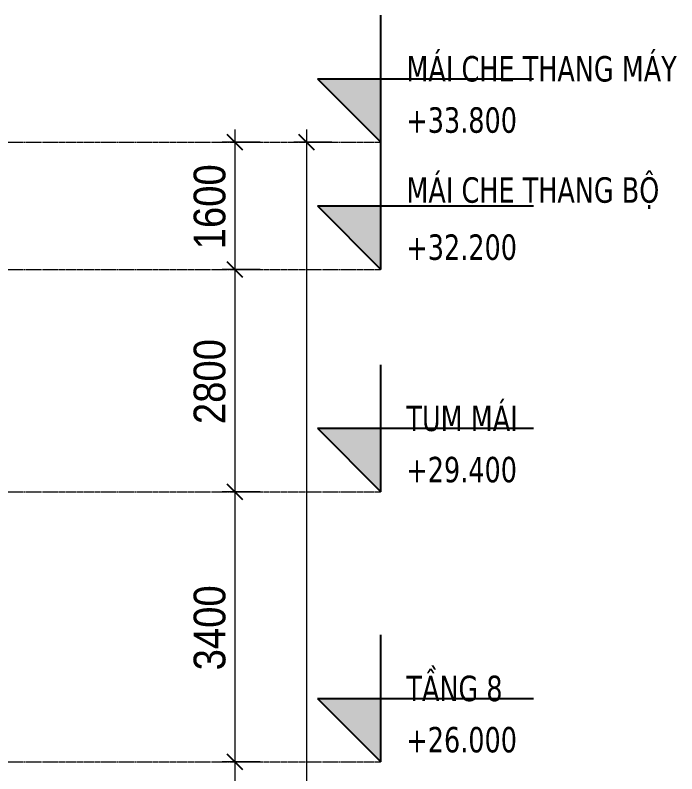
# Model space of a CAD drawing. Header units: millimetres. Extents: x 25061 to 259291, y -8723 to 35400.
# Drawn here: x 129549 to 137877, y 25850 to 35400 of the extents above; entities that cross this region are included whole.
import ezdxf

# ---------------------------------------------------------------- set-up
doc = ezdxf.new("R2010")
doc.units = ezdxf.units.MM
doc.linetypes.add('Centre', pattern=[31.75, 6.35, -4.7625, 15.875, -4.7625])
for name, color, linetype, lineweight in [('A-ANNO-DIMS', 211, 'Continuous', 9), ('A-ANNO-DIMS-160', 211, 'Continuous', 9), ('A-FLOR-LEVL', 51, 'Continuous', 9), ('A-FLOR-LEVL-1', 51, 'Continuous', 25), ('A-FLOR-LEVL-2', 51, 'Centre', 9)]:
    doc.layers.add(name, color=color, linetype=linetype, lineweight=lineweight)
doc.styles.add('Tahoma_B', font='tahomabd.ttf', dxfattribs={"width": 0.85, "height": 320})
doc.styles.add('UTM Avo', font='', dxfattribs={"width": 0.9, "height": 400})
doc.styles.get('UTM Avo').set_extended_font_data('UTM Avo')
doc.dimstyles.new('1_Dim_chi_tiet_2_5', dxfattribs={"dimscale": 304.8, "dimtxt": 399.720379, "dimasz": 0.629921, "dimexe": 0.524934, "dimexo": 0.0625, "dimgap": 0.052493, "dimtad": 1, "dimdec": 0, "dimrnd": 5, "dimzin": 0, "dimdsep": 46, "dimtxsty": 'UTM Avo', "dimblk1": 'OBLIQUE', "dimblk2": 'OBLIQUE', "dimsah": 1, "dimcen": 0.09, "dimdle": 0.524934, "dimazin": 0, "dimtfac": 1, "dimtdec": 4, "dimtix": 1, "dimtmove": 0, "dimatfit": 3, "dimfxl": 1.049869, "dimfxlon": 1, "dimtvp": 1, "dimtolj": 1, "dimtzin": 0, "dimarcsym": 2})

# ---------------------------------------------------------------- blocks, each defined once
blk = doc.blocks.new('Level - CAO ĐỘ LEVEL-350587-TKCS_MẶT CẮT 1')
at = {"layer": 'A-FLOR-LEVL'}
blk.add_hatch(color=256, dxfattribs=at).paths.add_polyline_path([(134152.564287, 3000), (134152.564287, 2200), (133352.564287, 3000)])
at = {"layer": 'A-FLOR-LEVL-1'}
for p, q in [((134152.564287, 2200), (134152.564287, 3800)), ((133352.564287, 3000), (134152.564287, 2200)), ((133352.564287, 3000), (136072.564287, 3000))]:
    blk.add_line(p, q, dxfattribs=at)
blk = doc.blocks.new('DIMBLOCK1-TKCS_MẶT CẮT 1')
at = {"layer": 'A-ANNO-DIMS-160'}
for p, q in [((132314.9, 33960), (132314.9, 32200)), ((132634.9, 33800), (132154.9, 33800)), ((132314.9, 33800), (132634.9, 33800)), ((132634.9, 32200), (132154.9, 32200)), ((132314.9, 32200), (132634.9, 32200))]:
    blk.add_line(p, q, dxfattribs=at)
at = {"layer": 'A-ANNO-DIMS-160', "lineweight": 25}
for p, q in [((132314.9, 33800), (132218.9, 33896)), ((132314.9, 33800), (132410.9, 33704)), ((132314.9, 32200), (132218.9, 32296)), ((132314.9, 32200), (132410.9, 32104))]:
    blk.add_line(p, q, dxfattribs=at)
at = {"layer": 'A-ANNO-DIMS-160', "color": 0, "insert": (131795.3, 32452.2), "char_height": 400, "width": 1314.636, "attachment_point": 1, "rotation": 90, "line_spacing_factor": 1.110334, "style": 'UTM Avo'}
blk.add_mtext('1600', dxfattribs=at)
blk = doc.blocks.new('_Oblique')
at = {"color": 0, "linetype": 'ByBlock', "lineweight": -2}
blk.add_line((-0.5, -0.5), (0.5, 0.5), dxfattribs=at)
blk = doc.blocks.new('DIMBLOCK2-TKCS_MẶT CẮT 1')
at = {"layer": 'A-ANNO-DIMS-160', "lineweight": 25}
for p, q in [((132314.9, 32200), (132218.9, 32296)), ((132314.9, 32200), (132410.9, 32104)), ((132314.9, 29400), (132218.9, 29496)), ((132314.9, 29400), (132410.9, 29304))]:
    blk.add_line(p, q, dxfattribs=at)
at = {"layer": 'A-ANNO-DIMS-160'}
for p, q in [((132634.9, 32200), (132154.9, 32200)), ((132314.9, 32200), (132314.9, 29400)), ((132314.9, 32200), (132634.9, 32200)), ((132634.9, 29400), (132154.9, 29400)), ((132314.9, 29400), (132634.9, 29400))]:
    blk.add_line(p, q, dxfattribs=at)
at = {"layer": 'A-ANNO-DIMS-160', "color": 0, "insert": (131795.3, 30252.2), "char_height": 400, "width": 1314.636, "attachment_point": 1, "rotation": 90, "line_spacing_factor": 1.110334, "style": 'UTM Avo'}
blk.add_mtext('2800', dxfattribs=at)
blk = doc.blocks.new('DIMBLOCK3-TKCS_MẶT CẮT 1')
at = {"layer": 'A-ANNO-DIMS-160', "lineweight": 25}
for p, q in [((132314.9, 29400), (132218.9, 29496)), ((132314.9, 29400), (132410.9, 29304)), ((132314.9, 26000), (132218.9, 26096)), ((132314.9, 26000), (132410.9, 25904))]:
    blk.add_line(p, q, dxfattribs=at)
at = {"layer": 'A-ANNO-DIMS-160'}
for p, q in [((132634.9, 29400), (132154.9, 29400)), ((132314.9, 29400), (132314.9, 26000)), ((132314.9, 29400), (132634.9, 29400)), ((132634.9, 26000), (132154.9, 26000)), ((132314.9, 26000), (132634.9, 26000))]:
    blk.add_line(p, q, dxfattribs=at)
at = {"layer": 'A-ANNO-DIMS-160', "color": 0, "insert": (131795.3, 27152.2), "char_height": 400, "width": 1314.636, "attachment_point": 1, "rotation": 90, "line_spacing_factor": 1.110334, "style": 'UTM Avo'}
blk.add_mtext('3400', dxfattribs=at)
blk = doc.blocks.new('DIMBLOCK4-TKCS_MẶT CẮT 1')
at = {"layer": 'A-ANNO-DIMS-160', "lineweight": 25}
for p, q in [((132314.9, 26000), (132218.9, 26096)), ((132314.9, 26000), (132410.9, 25904)), ((132314.9, 22600), (132218.9, 22696)), ((132314.9, 22600), (132410.9, 22504))]:
    blk.add_line(p, q, dxfattribs=at)
at = {"layer": 'A-ANNO-DIMS-160'}
for p, q in [((132634.9, 26000), (132154.9, 26000)), ((132314.9, 26000), (132314.9, 22600)), ((132314.9, 26000), (132634.9, 26000)), ((132634.9, 22600), (132154.9, 22600)), ((132314.9, 22600), (132634.9, 22600))]:
    blk.add_line(p, q, dxfattribs=at)
at = {"layer": 'A-ANNO-DIMS-160', "color": 0, "insert": (131795.3, 23752.2), "char_height": 400, "width": 1314.636, "attachment_point": 1, "rotation": 90, "line_spacing_factor": 1.110334, "style": 'UTM Avo'}
blk.add_mtext('3400', dxfattribs=at)
blk = doc.blocks.new('DIMBLOCK12-TKCS_MẶT CẮT 1')
at = {"layer": 'A-ANNO-DIMS-160'}
for p, q in [((133214.9, 33960), (133214.9, 240)), ((133534.9, 33800), (133054.9, 33800)), ((133214.9, 33800), (133534.9, 33800)), ((133534.9, 400), (133054.9, 400)), ((133214.9, 400), (133534.9, 400))]:
    blk.add_line(p, q, dxfattribs=at)
at = {"layer": 'A-ANNO-DIMS-160', "lineweight": 25}
for p, q in [((133214.9, 33800), (133118.9, 33896)), ((133214.9, 33800), (133310.9, 33704)), ((133214.9, 400), (133118.9, 496)), ((133214.9, 400), (133310.9, 304))]:
    blk.add_line(p, q, dxfattribs=at)
at = {"layer": 'A-ANNO-DIMS-160', "color": 0, "insert": (132695.3, 16415.3), "char_height": 400, "width": 1643.295, "attachment_point": 1, "rotation": 90, "line_spacing_factor": 1.110334, "style": 'UTM Avo'}
blk.add_mtext('33400', dxfattribs=at)

msp = doc.modelspace()

# ---------------------------------------------------------------- linework, layer by layer
at = {"layer": 'A-FLOR-LEVL-2'}
for p, q in [((25061.1, 33800), (134152.6, 33800)), ((25061.1, 32200), (134152.6, 32200)), ((25061.1, 29400), (134152.6, 29400)), ((25061.1, 26000), (134152.6, 26000))]:
    msp.add_line(p, q, dxfattribs=at)

# ---------------------------------------------------------------- block references
at = {"layer": 'A-FLOR-LEVL-1'}
for p in [(0, 31600), (0, 30000), (0, 27200), (0, 23800)]:
    msp.add_blockref('Level - CAO ĐỘ LEVEL-350587-TKCS_MẶT CẮT 1', p, dxfattribs=at)

# ---------------------------------------------------------------- texts
at = {"layer": 'A-FLOR-LEVL', "char_height": 320, "line_spacing_factor": 0.996129, "style": 'Tahoma_B'}
for s, insert, width, attachment_point in [('\\pt1632,3264,4896,6528,8160,9792,11424,13056,14688,16320,17952,19584,21216,22848,24480,26112,27744,29376,31008,32640,34272,35904,37536,39168,40800,42432,44064,45696,47328,48960,50592,52224;MÁI CHE THANG MÁY', (134473.4, 34558.9), 4183.36, 7), ('\\pt680,1360,2040,2720,3400,4080,4760,5440,6120,6800,7480,8160,8840,9520,10200,10880,11560,12240,12920,13600,14280,14960,15640,16320,17000,17680,18360,19040,19720,20400,21080,21760;+33.800', (134473.4, 34240.1), 1655.12, 1), ('\\pt1632,3264,4896,6528,8160,9792,11424,13056,14688,16320,17952,19584,21216,22848,24480,26112,27744,29376,31008,32640,34272,35904,37536,39168,40800,42432,44064,45696,47328,48960,50592,52224;MÁI CHE THANG BỘ', (134473.4, 32958.9), 3886.88, 7), ('\\pt680,1360,2040,2720,3400,4080,4760,5440,6120,6800,7480,8160,8840,9520,10200,10880,11560,12240,12920,13600,14280,14960,15640,16320,17000,17680,18360,19040,19720,20400,21080,21760;+32.200', (134473.4, 32640.1), 1655.12, 1), ('\\pt1632,3264,4896,6528,8160,9792,11424,13056,14688,16320,17952,19584,21216,22848,24480,26112,27744,29376,31008,32640,34272,35904,37536,39168,40800,42432,44064,45696,47328,48960,50592,52224;TUM MÁI', (134473.4, 30158.9), 1781.6, 7), ('\\pt680,1360,2040,2720,3400,4080,4760,5440,6120,6800,7480,8160,8840,9520,10200,10880,11560,12240,12920,13600,14280,14960,15640,16320,17000,17680,18360,19040,19720,20400,21080,21760;+29.400', (134473.4, 29840.1), 1655.12, 1), ('\\pt1632,3264,4896,6528,8160,9792,11424,13056,14688,16320,17952,19584,21216,22848,24480,26112,27744,29376,31008,32640,34272,35904,37536,39168,40800,42432,44064,45696,47328,48960,50592,52224;TẦNG 8', (134473.4, 26758.9), 1448.4, 7), ('\\pt680,1360,2040,2720,3400,4080,4760,5440,6120,6800,7480,8160,8840,9520,10200,10880,11560,12240,12920,13600,14280,14960,15640,16320,17000,17680,18360,19040,19720,20400,21080,21760;+26.000', (134473.4, 26440.1), 1655.12, 1)]:
    msp.add_mtext(s, dxfattribs=dict(at, insert=insert, width=width, attachment_point=attachment_point))

# ---------------------------------------------------------------- dimensions: what is measured, and where the dimension line sits
at = {"layer": 'A-ANNO-DIMS'}
for base, p1, p2, override, picture, middle in [((132314.9, 32200), (132634.9, 33800), (132634.9, 32200), {"dimpost": '<>', "dimfxl": 1600}, 'DIMBLOCK1-TKCS_MẶT CẮT 1', (132091.9, 33000)), ((133214.9, 400), (133534.9, 33800), (133534.9, 400), {"dimpost": '<>', "dimfxl": 33400}, 'DIMBLOCK12-TKCS_MẶT CẮT 1', (132991.9, 17100)), ((132314.9, 29400), (132634.9, 32200), (132634.9, 29400), {"dimpost": '<>', "dimfxl": 2800}, 'DIMBLOCK2-TKCS_MẶT CẮT 1', (132091.9, 30800)), ((132314.9, 26000), (132634.9, 29400), (132634.9, 26000), {"dimpost": '<>', "dimfxl": 3400}, 'DIMBLOCK3-TKCS_MẶT CẮT 1', (132091.9, 27700)), ((132314.9, 22600), (132634.9, 26000), (132634.9, 22600), {"dimpost": '<>', "dimfxl": 3400}, 'DIMBLOCK4-TKCS_MẶT CẮT 1', (132091.9, 24300))]:
    dim = msp.add_linear_dim(base=base, p1=p1, p2=p2, angle=90, dimstyle='1_Dim_chi_tiet_2_5', override=override, dxfattribs=at)
    dim.commit()
    dim.dimension.update_dxf_attribs({"geometry": picture, "text_midpoint": middle})

doc.saveas('drawing.dxf')
